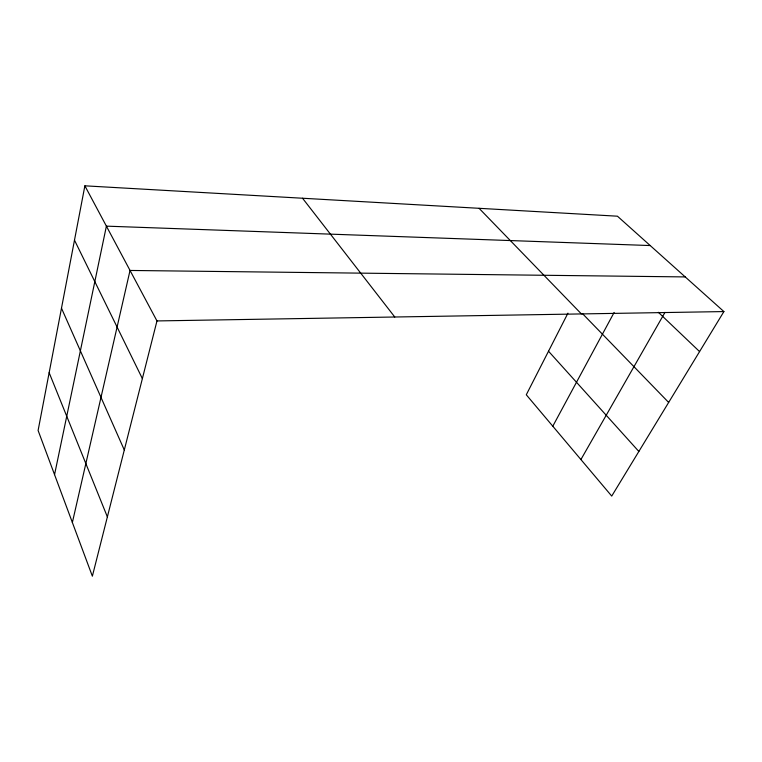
<?xml version="1.0" encoding="UTF-8"?>
<svg xmlns="http://www.w3.org/2000/svg" width="762" height="762" viewBox="0 0 762 762"><rect width="100%" height="100%" fill="white"/><g stroke="black" fill="none" stroke-linecap="round" stroke-linejoin="round"><path stroke-width="1.14" d="M84.877 185.823L38.1 430.482L92.364 576.177L156.972 320.935L84.877 185.823L617.439 216.198L723.9 311.572L611.724 496.081L526.285 394.773L567.947 313.163M54.55 474.64L106.394 226.143L650.205 245.555M72.371 522.494L130.035 270.453L685.219 276.92M552.793 426.206L614.143 312.439M580.911 459.543L664.988 312.353M156.972 320.935L723.9 311.572M658.378 312.306L699.573 351.587M582.673 313.82L668.655 402.441M479.079 208.312L581.396 313.925M548.516 351.225L638.851 451.466M302.533 198.234L394.773 317.002M74.486 240.163L142.37 378.609M61.484 308.181L124.301 450.009M49.149 372.685L107.375 516.893"/></g></svg>
